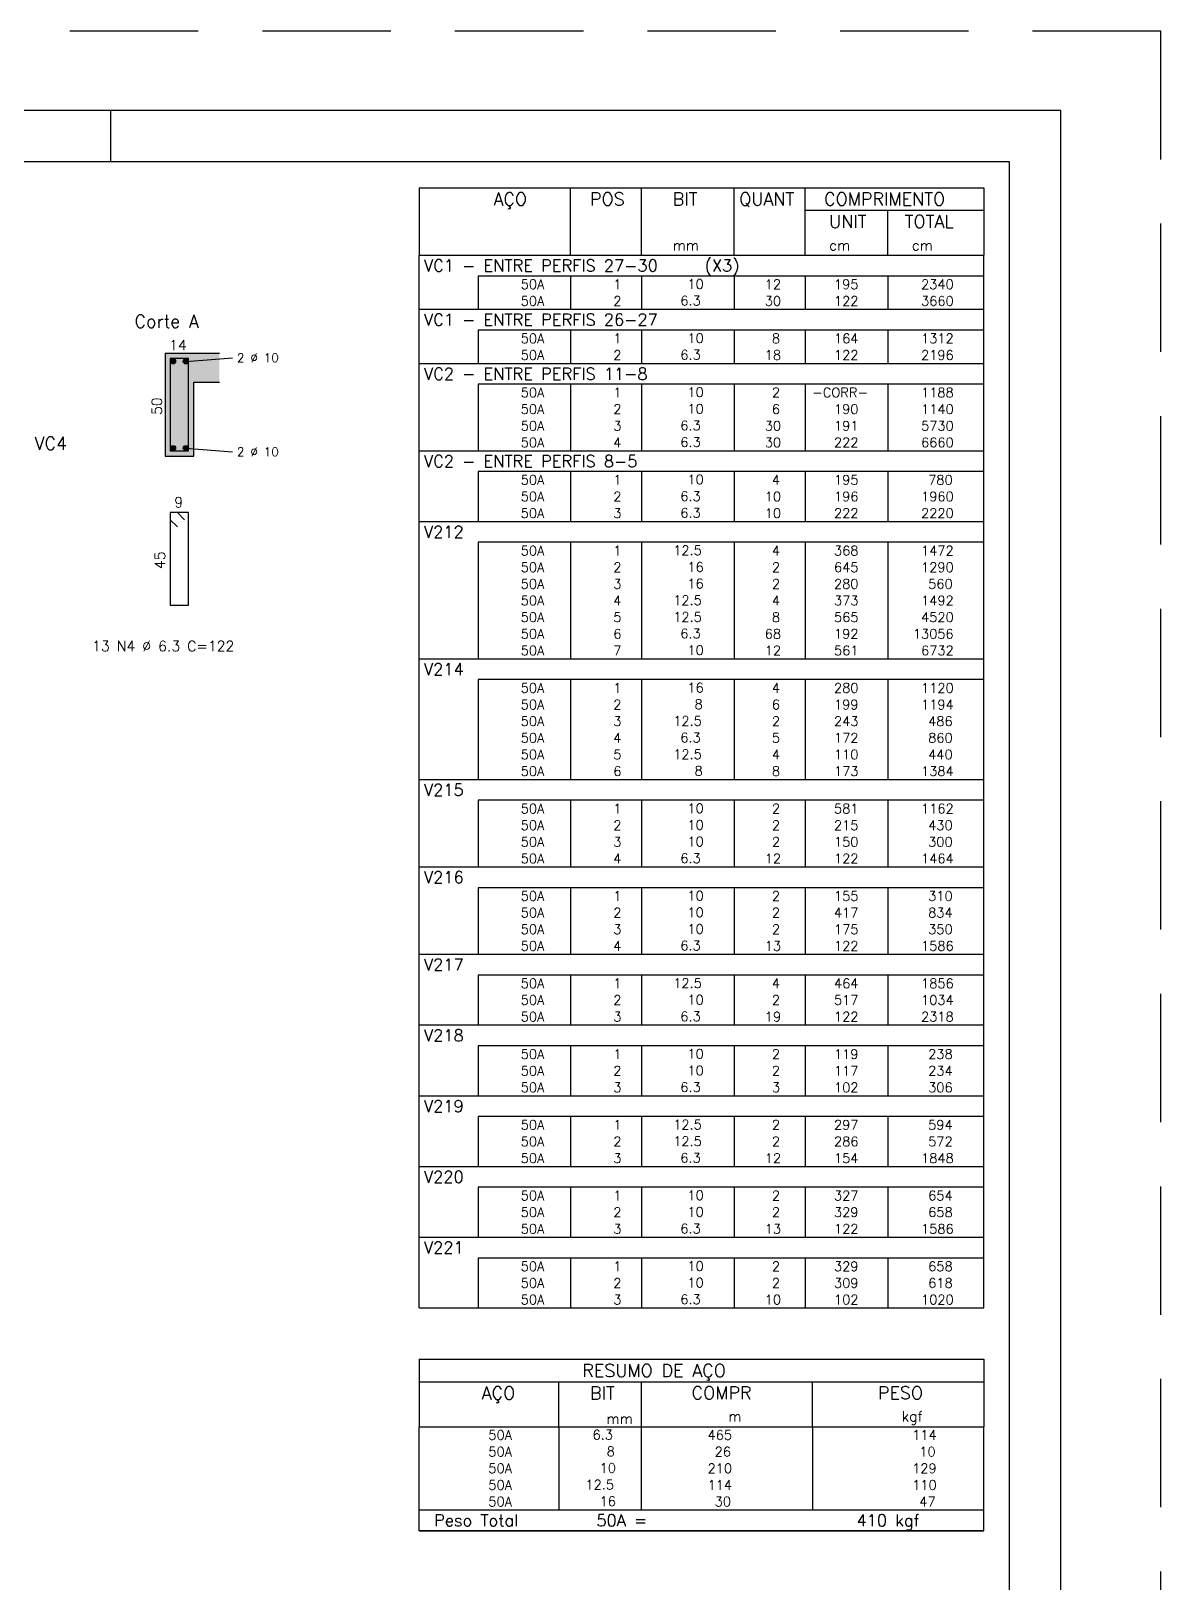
# Model space of a CAD drawing. Extents: x -1.9 to 86, y -1.2 to 61.3.
# Drawn here: x 64.04 to 86.05, y 31.08 to 61.31 of the extents above; entities that cross this region are included whole.
import ezdxf

# ---------------------------------------------------------------- set-up
doc = ezdxf.new("R2010")
doc.units = 0
doc.header["$MEASUREMENT"] = 0
doc.linetypes.add('HIDDEN', pattern=[0.375, 0.25, -0.125])
doc.layers.get('0').update_dxf_attribs({"linetype": 'CONTINUOUS'})
doc.layers.get('Defpoints').update_dxf_attribs({"linetype": 'CONTINUOUS'})
for name, color, linetype in [('ARQ_FOLHA', 7, 'CONTINUOUS'), ('PENA_01', 1, 'CONTINUOUS'), ('PENA_02', 2, 'CONTINUOUS'), ('PENA_03', 3, 'CONTINUOUS'), ('PENA_04', 4, 'CONTINUOUS'), ('PENA_05', 5, 'CONTINUOUS'), ('PENA_10', 253, 'CONTINUOUS')]:
    doc.layers.add(name, color=color, linetype=linetype)
doc.styles.get("Standard").update_dxf_attribs({"font": 'ROMANS.SHX'})

# ---------------------------------------------------------------- blocks, each defined once
blk = doc.blocks.new('FOLHA A1 - 841 X 594')
at = {"layer": 'ARQ_FOLHA', "color": 1}
blk.add_line((-185, 584), (-185, 594), dxfattribs=at)
for points in [[(-841, 0), (0, 0), (0, 594), (-841, 594)], [(-816, 10), (-10, 10), (-10, 584), (-816, 584)]]:
    blk.add_lwpolyline(points, close=True, dxfattribs=at)
at = {"layer": 'Defpoints', "color": 8, "linetype": 'HIDDEN', "ltscale": 100}
blk.add_lwpolyline([(-860.5, 609.5), (-860.5, -15.5), (19.5, -15.5), (19.5, 609.5)], close=True, dxfattribs=at)
blk = doc.blocks.new('*U23')
blk.add_blockref('FOLHA A1 - 841 X 594', (0, 0))

msp = doc.modelspace()

# ---------------------------------------------------------------- linework, layer by layer
at = {"layer": 'PENA_01', "linetype": 'Continuous'}
for p, q in [((67.058, 54.873), (67.968, 54.943)), ((67.058, 53.183), (67.968, 53.113))]:
    msp.add_line(p, q, dxfattribs=at)
at = {"layer": 'PENA_02', "linetype": 'Continuous'}
for p, q in [((71.6, 58.253), (71.6, 56.94)), ((71.6, 58.253), (82.6, 58.253)), ((74.55, 56.94), (74.55, 58.253)), ((75.93, 56.94), (75.93, 58.253)), ((77.74, 56.94), (77.74, 58.253)), ((79.12, 56.94), (79.12, 58.253)), ((82.6, 58.253), (82.6, 56.94)), ((79.12, 57.815), (82.6, 57.815)), ((80.73, 56.94), (80.73, 57.815)), ((71.6, 56.94), (82.6, 56.94)), ((71.6, 56.535), (71.6, 56.94)), ((71.6, 56.94), (82.6, 56.94)), ((82.6, 56.535), (82.6, 56.94)), ((71.6, 56.211), (71.6, 56.535)), ((82.6, 56.535), (72.75, 56.535)), ((72.75, 56.535), (72.75, 56.211)), ((74.55, 56.535), (74.55, 56.211)), ((75.93, 56.535), (75.93, 56.211)), ((77.74, 56.535), (77.74, 56.211)), ((79.12, 56.535), (79.12, 56.211)), ((80.73, 56.535), (80.73, 56.211)), ((82.6, 56.211), (82.6, 56.535)), ((71.6, 55.887), (71.6, 56.211)), ((72.75, 56.211), (72.75, 55.887)), ((74.55, 56.211), (74.55, 55.887)), ((75.93, 56.211), (75.93, 55.887)), ((77.74, 56.211), (77.74, 55.887)), ((79.12, 56.211), (79.12, 55.887)), ((80.73, 56.211), (80.73, 55.887)), ((82.6, 55.887), (82.6, 56.211)), ((71.6, 55.482), (71.6, 55.887)), ((71.6, 55.887), (82.6, 55.887)), ((82.6, 55.482), (82.6, 55.887)), ((71.6, 55.158), (71.6, 55.482)), ((82.6, 55.482), (72.75, 55.482)), ((72.75, 55.482), (72.75, 55.158)), ((74.55, 55.482), (74.55, 55.158)), ((75.93, 55.482), (75.93, 55.158)), ((77.74, 55.482), (77.74, 55.158)), ((79.12, 55.482), (79.12, 55.158)), ((80.73, 55.482), (80.73, 55.158)), ((82.6, 55.158), (82.6, 55.482)), ((71.6, 54.834), (71.6, 55.158)), ((72.75, 55.158), (72.75, 54.834)), ((74.55, 55.158), (74.55, 54.834)), ((75.93, 55.158), (75.93, 54.834)), ((77.74, 55.158), (77.74, 54.834)), ((79.12, 55.158), (79.12, 54.834)), ((80.73, 55.158), (80.73, 54.834)), ((82.6, 54.834), (82.6, 55.158)), ((71.6, 54.428), (71.6, 54.834)), ((71.6, 54.834), (82.6, 54.834)), ((82.6, 54.428), (82.6, 54.834)), ((71.6, 54.104), (71.6, 54.428)), ((82.6, 54.428), (72.75, 54.428)), ((72.75, 54.428), (72.75, 54.104)), ((74.55, 54.428), (74.55, 54.104)), ((75.93, 54.428), (75.93, 54.104)), ((77.74, 54.428), (77.74, 54.104)), ((79.12, 54.428), (79.12, 54.104)), ((80.73, 54.428), (80.73, 54.104)), ((82.6, 54.104), (82.6, 54.428)), ((71.6, 53.78), (71.6, 54.104)), ((72.75, 54.104), (72.75, 53.78)), ((74.55, 54.104), (74.55, 53.78)), ((75.93, 54.104), (75.93, 53.78)), ((77.74, 54.104), (77.74, 53.78)), ((79.12, 54.104), (79.12, 53.78)), ((80.73, 54.104), (80.73, 53.78)), ((82.6, 53.78), (82.6, 54.104)), ((71.6, 53.456), (71.6, 53.78)), ((72.75, 53.78), (72.75, 53.456)), ((74.55, 53.78), (74.55, 53.456)), ((75.93, 53.78), (75.93, 53.456)), ((77.74, 53.78), (77.74, 53.456)), ((79.12, 53.78), (79.12, 53.456)), ((80.73, 53.78), (80.73, 53.456)), ((82.6, 53.456), (82.6, 53.78)), ((71.6, 53.132), (71.6, 53.456)), ((72.75, 53.456), (72.75, 53.132)), ((74.55, 53.456), (74.55, 53.132)), ((75.93, 53.456), (75.93, 53.132)), ((77.74, 53.456), (77.74, 53.132)), ((79.12, 53.456), (79.12, 53.132)), ((80.73, 53.456), (80.73, 53.132)), ((82.6, 53.132), (82.6, 53.456)), ((71.6, 52.727), (71.6, 53.132)), ((71.6, 53.132), (82.6, 53.132)), ((82.6, 52.727), (82.6, 53.132)), ((71.6, 52.403), (71.6, 52.727)), ((82.6, 52.727), (72.75, 52.727)), ((72.75, 52.727), (72.75, 52.403)), ((74.55, 52.727), (74.55, 52.403)), ((75.93, 52.727), (75.93, 52.403)), ((77.74, 52.727), (77.74, 52.403)), ((79.12, 52.727), (79.12, 52.403)), ((80.73, 52.727), (80.73, 52.403)), ((82.6, 52.403), (82.6, 52.727)), ((71.6, 52.078), (71.6, 52.403)), ((72.75, 52.403), (72.75, 52.078)), ((74.55, 52.403), (74.55, 52.078)), ((75.93, 52.403), (75.93, 52.078)), ((77.74, 52.403), (77.74, 52.078)), ((79.12, 52.403), (79.12, 52.078)), ((80.73, 52.403), (80.73, 52.078)), ((82.6, 52.078), (82.6, 52.403)), ((71.6, 51.754), (71.6, 52.078)), ((72.75, 52.078), (72.75, 51.754)), ((74.55, 52.078), (74.55, 51.754)), ((75.93, 52.078), (75.93, 51.754)), ((77.74, 52.078), (77.74, 51.754)), ((79.12, 52.078), (79.12, 51.754)), ((80.73, 52.078), (80.73, 51.754)), ((82.6, 51.754), (82.6, 52.078)), ((71.6, 51.349), (71.6, 51.754)), ((71.6, 51.754), (82.6, 51.754)), ((82.6, 51.349), (82.6, 51.754)), ((71.6, 51.025), (71.6, 51.349)), ((82.6, 51.349), (72.75, 51.349)), ((72.75, 51.349), (72.75, 51.025)), ((74.55, 51.349), (74.55, 51.025)), ((75.93, 51.349), (75.93, 51.025)), ((77.74, 51.349), (77.74, 51.025)), ((79.12, 51.349), (79.12, 51.025)), ((80.73, 51.349), (80.73, 51.025)), ((82.6, 51.025), (82.6, 51.349)), ((71.6, 50.701), (71.6, 51.025)), ((72.75, 51.025), (72.75, 50.701)), ((74.55, 51.025), (74.55, 50.701)), ((75.93, 51.025), (75.93, 50.701)), ((77.74, 51.025), (77.74, 50.701)), ((79.12, 51.025), (79.12, 50.701)), ((80.73, 51.025), (80.73, 50.701)), ((82.6, 50.701), (82.6, 51.025)), ((71.6, 50.377), (71.6, 50.701)), ((72.75, 50.701), (72.75, 50.377)), ((74.55, 50.701), (74.55, 50.377)), ((75.93, 50.701), (75.93, 50.377)), ((77.74, 50.701), (77.74, 50.377)), ((79.12, 50.701), (79.12, 50.377)), ((80.73, 50.701), (80.73, 50.377)), ((82.6, 50.377), (82.6, 50.701)), ((71.6, 50.053), (71.6, 50.377)), ((72.75, 50.377), (72.75, 50.053)), ((74.55, 50.377), (74.55, 50.053)), ((75.93, 50.377), (75.93, 50.053)), ((77.74, 50.377), (77.74, 50.053)), ((79.12, 50.377), (79.12, 50.053)), ((80.73, 50.377), (80.73, 50.053)), ((82.6, 50.053), (82.6, 50.377)), ((71.6, 49.728), (71.6, 50.053)), ((72.75, 50.053), (72.75, 49.728)), ((74.55, 50.053), (74.55, 49.728)), ((75.93, 50.053), (75.93, 49.728)), ((77.74, 50.053), (77.74, 49.728)), ((79.12, 50.053), (79.12, 49.728)), ((80.73, 50.053), (80.73, 49.728)), ((82.6, 49.728), (82.6, 50.053)), ((71.6, 49.404), (71.6, 49.728)), ((72.75, 49.728), (72.75, 49.404)), ((74.55, 49.728), (74.55, 49.404)), ((75.93, 49.728), (75.93, 49.404)), ((77.74, 49.728), (77.74, 49.404)), ((79.12, 49.728), (79.12, 49.404)), ((80.73, 49.728), (80.73, 49.404)), ((82.6, 49.404), (82.6, 49.728)), ((71.6, 49.08), (71.6, 49.404)), ((72.75, 49.404), (72.75, 49.08)), ((74.55, 49.404), (74.55, 49.08)), ((75.93, 49.404), (75.93, 49.08)), ((77.74, 49.404), (77.74, 49.08)), ((79.12, 49.404), (79.12, 49.08)), ((80.73, 49.404), (80.73, 49.08)), ((82.6, 49.08), (82.6, 49.404)), ((71.6, 48.675), (71.6, 49.08)), ((71.6, 49.08), (82.6, 49.08)), ((82.6, 48.675), (82.6, 49.08)), ((71.6, 48.351), (71.6, 48.675)), ((82.6, 48.675), (72.75, 48.675)), ((72.75, 48.675), (72.75, 48.351)), ((74.55, 48.675), (74.55, 48.351)), ((75.93, 48.675), (75.93, 48.351)), ((77.74, 48.675), (77.74, 48.351)), ((79.12, 48.675), (79.12, 48.351)), ((80.73, 48.675), (80.73, 48.351)), ((82.6, 48.351), (82.6, 48.675)), ((71.6, 48.027), (71.6, 48.351)), ((72.75, 48.351), (72.75, 48.027)), ((74.55, 48.351), (74.55, 48.027)), ((75.93, 48.351), (75.93, 48.027)), ((77.74, 48.351), (77.74, 48.027)), ((79.12, 48.351), (79.12, 48.027)), ((80.73, 48.351), (80.73, 48.027)), ((82.6, 48.027), (82.6, 48.351)), ((71.6, 47.703), (71.6, 48.027)), ((72.75, 48.027), (72.75, 47.703)), ((74.55, 48.027), (74.55, 47.703)), ((75.93, 48.027), (75.93, 47.703)), ((77.74, 48.027), (77.74, 47.703)), ((79.12, 48.027), (79.12, 47.703)), ((80.73, 48.027), (80.73, 47.703)), ((82.6, 47.703), (82.6, 48.027)), ((71.6, 47.378), (71.6, 47.703)), ((72.75, 47.703), (72.75, 47.378)), ((74.55, 47.703), (74.55, 47.378)), ((75.93, 47.703), (75.93, 47.378)), ((77.74, 47.703), (77.74, 47.378)), ((79.12, 47.703), (79.12, 47.378)), ((80.73, 47.703), (80.73, 47.378)), ((82.6, 47.378), (82.6, 47.703)), ((71.6, 47.054), (71.6, 47.378)), ((72.75, 47.378), (72.75, 47.054)), ((74.55, 47.378), (74.55, 47.054)), ((75.93, 47.378), (75.93, 47.054)), ((77.74, 47.378), (77.74, 47.054)), ((79.12, 47.378), (79.12, 47.054)), ((80.73, 47.378), (80.73, 47.054)), ((82.6, 47.054), (82.6, 47.378)), ((71.6, 46.73), (71.6, 47.054)), ((72.75, 47.054), (72.75, 46.73)), ((74.55, 47.054), (74.55, 46.73)), ((75.93, 47.054), (75.93, 46.73)), ((77.74, 47.054), (77.74, 46.73)), ((79.12, 47.054), (79.12, 46.73)), ((80.73, 47.054), (80.73, 46.73)), ((82.6, 46.73), (82.6, 47.054)), ((71.6, 46.325), (71.6, 46.73)), ((71.6, 46.73), (82.6, 46.73)), ((82.6, 46.325), (82.6, 46.73)), ((71.6, 46.001), (71.6, 46.325)), ((82.6, 46.325), (72.75, 46.325)), ((72.75, 46.325), (72.75, 46.001)), ((74.55, 46.325), (74.55, 46.001)), ((75.93, 46.325), (75.93, 46.001)), ((77.74, 46.325), (77.74, 46.001)), ((79.12, 46.325), (79.12, 46.001)), ((80.73, 46.325), (80.73, 46.001)), ((82.6, 46.001), (82.6, 46.325)), ((71.6, 45.677), (71.6, 46.001)), ((72.75, 46.001), (72.75, 45.677)), ((74.55, 46.001), (74.55, 45.677)), ((75.93, 46.001), (75.93, 45.677)), ((77.74, 46.001), (77.74, 45.677)), ((79.12, 46.001), (79.12, 45.677)), ((80.73, 46.001), (80.73, 45.677)), ((82.6, 45.677), (82.6, 46.001)), ((71.6, 45.353), (71.6, 45.677)), ((72.75, 45.677), (72.75, 45.353)), ((74.55, 45.677), (74.55, 45.353)), ((75.93, 45.677), (75.93, 45.353)), ((77.74, 45.677), (77.74, 45.353)), ((79.12, 45.677), (79.12, 45.353)), ((80.73, 45.677), (80.73, 45.353)), ((82.6, 45.353), (82.6, 45.677)), ((71.6, 45.028), (71.6, 45.353)), ((72.75, 45.353), (72.75, 45.028)), ((74.55, 45.353), (74.55, 45.028)), ((75.93, 45.353), (75.93, 45.028)), ((77.74, 45.353), (77.74, 45.028)), ((79.12, 45.353), (79.12, 45.028)), ((80.73, 45.353), (80.73, 45.028)), ((82.6, 45.028), (82.6, 45.353)), ((71.6, 44.623), (71.6, 45.028)), ((71.6, 45.028), (82.6, 45.028)), ((82.6, 44.623), (82.6, 45.028)), ((71.6, 44.299), (71.6, 44.623)), ((82.6, 44.623), (72.75, 44.623)), ((72.75, 44.623), (72.75, 44.299)), ((74.55, 44.623), (74.55, 44.299)), ((75.93, 44.623), (75.93, 44.299)), ((77.74, 44.623), (77.74, 44.299)), ((79.12, 44.623), (79.12, 44.299)), ((80.73, 44.623), (80.73, 44.299)), ((82.6, 44.299), (82.6, 44.623)), ((71.6, 43.975), (71.6, 44.299)), ((72.75, 44.299), (72.75, 43.975)), ((74.55, 44.299), (74.55, 43.975)), ((75.93, 44.299), (75.93, 43.975)), ((77.74, 44.299), (77.74, 43.975)), ((79.12, 44.299), (79.12, 43.975)), ((80.73, 44.299), (80.73, 43.975)), ((82.6, 43.975), (82.6, 44.299)), ((71.6, 43.651), (71.6, 43.975)), ((72.75, 43.975), (72.75, 43.651)), ((74.55, 43.975), (74.55, 43.651)), ((75.93, 43.975), (75.93, 43.651)), ((77.74, 43.975), (77.74, 43.651)), ((79.12, 43.975), (79.12, 43.651)), ((80.73, 43.975), (80.73, 43.651)), ((82.6, 43.651), (82.6, 43.975)), ((71.6, 43.327), (71.6, 43.651)), ((72.75, 43.651), (72.75, 43.327)), ((74.55, 43.651), (74.55, 43.327)), ((75.93, 43.651), (75.93, 43.327)), ((77.74, 43.651), (77.74, 43.327)), ((79.12, 43.651), (79.12, 43.327)), ((80.73, 43.651), (80.73, 43.327)), ((82.6, 43.327), (82.6, 43.651)), ((71.6, 42.921), (71.6, 43.327)), ((71.6, 43.327), (82.6, 43.327)), ((82.6, 42.921), (82.6, 43.327)), ((71.6, 42.597), (71.6, 42.921)), ((82.6, 42.921), (72.75, 42.921)), ((72.75, 42.921), (72.75, 42.597)), ((74.55, 42.921), (74.55, 42.597)), ((75.93, 42.921), (75.93, 42.597)), ((77.74, 42.921), (77.74, 42.597)), ((79.12, 42.921), (79.12, 42.597)), ((80.73, 42.921), (80.73, 42.597)), ((82.6, 42.597), (82.6, 42.921)), ((71.6, 42.273), (71.6, 42.597)), ((72.75, 42.597), (72.75, 42.273)), ((74.55, 42.597), (74.55, 42.273)), ((75.93, 42.597), (75.93, 42.273)), ((77.74, 42.597), (77.74, 42.273)), ((79.12, 42.597), (79.12, 42.273)), ((80.73, 42.597), (80.73, 42.273)), ((82.6, 42.273), (82.6, 42.597)), ((71.6, 41.949), (71.6, 42.273)), ((72.75, 42.273), (72.75, 41.949)), ((74.55, 42.273), (74.55, 41.949)), ((75.93, 42.273), (75.93, 41.949)), ((77.74, 42.273), (77.74, 41.949)), ((79.12, 42.273), (79.12, 41.949)), ((80.73, 42.273), (80.73, 41.949)), ((82.6, 41.949), (82.6, 42.273)), ((71.6, 41.544), (71.6, 41.949)), ((71.6, 41.949), (82.6, 41.949)), ((82.6, 41.544), (82.6, 41.949)), ((71.6, 41.22), (71.6, 41.544)), ((82.6, 41.544), (72.75, 41.544)), ((72.75, 41.544), (72.75, 41.22)), ((74.55, 41.544), (74.55, 41.22)), ((75.93, 41.544), (75.93, 41.22)), ((77.74, 41.544), (77.74, 41.22)), ((79.12, 41.544), (79.12, 41.22)), ((80.73, 41.544), (80.73, 41.22)), ((82.6, 41.22), (82.6, 41.544)), ((71.6, 40.896), (71.6, 41.22)), ((72.75, 41.22), (72.75, 40.896)), ((74.55, 41.22), (74.55, 40.896)), ((75.93, 41.22), (75.93, 40.896)), ((77.74, 41.22), (77.74, 40.896)), ((79.12, 41.22), (79.12, 40.896)), ((80.73, 41.22), (80.73, 40.896)), ((82.6, 40.896), (82.6, 41.22)), ((71.6, 40.571), (71.6, 40.896)), ((72.75, 40.896), (72.75, 40.571)), ((74.55, 40.896), (74.55, 40.571)), ((75.93, 40.896), (75.93, 40.571)), ((77.74, 40.896), (77.74, 40.571)), ((79.12, 40.896), (79.12, 40.571)), ((80.73, 40.896), (80.73, 40.571)), ((82.6, 40.571), (82.6, 40.896)), ((71.6, 40.166), (71.6, 40.571)), ((71.6, 40.571), (82.6, 40.571)), ((82.6, 40.166), (82.6, 40.571)), ((71.6, 39.842), (71.6, 40.166)), ((82.6, 40.166), (72.75, 40.166)), ((72.75, 40.166), (72.75, 39.842)), ((74.55, 40.166), (74.55, 39.842)), ((75.93, 40.166), (75.93, 39.842)), ((77.74, 40.166), (77.74, 39.842)), ((79.12, 40.166), (79.12, 39.842)), ((80.73, 40.166), (80.73, 39.842)), ((82.6, 39.842), (82.6, 40.166)), ((71.6, 39.518), (71.6, 39.842)), ((72.75, 39.842), (72.75, 39.518)), ((74.55, 39.842), (74.55, 39.518)), ((75.93, 39.842), (75.93, 39.518)), ((77.74, 39.842), (77.74, 39.518)), ((79.12, 39.842), (79.12, 39.518)), ((80.73, 39.842), (80.73, 39.518)), ((82.6, 39.518), (82.6, 39.842)), ((71.6, 39.194), (71.6, 39.518)), ((72.75, 39.518), (72.75, 39.194)), ((74.55, 39.518), (74.55, 39.194)), ((75.93, 39.518), (75.93, 39.194)), ((77.74, 39.518), (77.74, 39.194)), ((79.12, 39.518), (79.12, 39.194)), ((80.73, 39.518), (80.73, 39.194)), ((82.6, 39.194), (82.6, 39.518)), ((71.6, 38.789), (71.6, 39.194)), ((71.6, 39.194), (82.6, 39.194)), ((82.6, 38.789), (82.6, 39.194)), ((71.6, 38.465), (71.6, 38.789)), ((82.6, 38.789), (72.75, 38.789)), ((72.75, 38.789), (72.75, 38.465)), ((74.55, 38.789), (74.55, 38.465)), ((75.93, 38.789), (75.93, 38.465)), ((77.74, 38.789), (77.74, 38.465)), ((79.12, 38.789), (79.12, 38.465)), ((80.73, 38.789), (80.73, 38.465)), ((82.6, 38.465), (82.6, 38.789)), ((71.6, 38.14), (71.6, 38.465)), ((72.75, 38.465), (72.75, 38.14)), ((74.55, 38.465), (74.55, 38.14)), ((75.93, 38.465), (75.93, 38.14)), ((77.74, 38.465), (77.74, 38.14)), ((79.12, 38.465), (79.12, 38.14)), ((80.73, 38.465), (80.73, 38.14)), ((82.6, 38.14), (82.6, 38.465)), ((71.6, 37.816), (71.6, 38.14)), ((72.75, 38.14), (72.75, 37.816)), ((74.55, 38.14), (74.55, 37.816)), ((75.93, 38.14), (75.93, 37.816)), ((77.74, 38.14), (77.74, 37.816)), ((79.12, 38.14), (79.12, 37.816)), ((80.73, 38.14), (80.73, 37.816)), ((82.6, 37.816), (82.6, 38.14)), ((71.6, 37.411), (71.6, 37.816)), ((71.6, 37.816), (82.6, 37.816)), ((82.6, 37.411), (82.6, 37.816)), ((71.6, 37.087), (71.6, 37.411)), ((82.6, 37.411), (72.75, 37.411)), ((72.75, 37.411), (72.75, 37.087)), ((74.55, 37.411), (74.55, 37.087)), ((75.93, 37.411), (75.93, 37.087)), ((77.74, 37.411), (77.74, 37.087)), ((79.12, 37.411), (79.12, 37.087)), ((80.73, 37.411), (80.73, 37.087)), ((82.6, 37.087), (82.6, 37.411)), ((71.6, 36.763), (71.6, 37.087)), ((72.75, 37.087), (72.75, 36.763)), ((74.55, 37.087), (74.55, 36.763)), ((75.93, 37.087), (75.93, 36.763)), ((77.74, 37.087), (77.74, 36.763)), ((79.12, 37.087), (79.12, 36.763)), ((80.73, 37.087), (80.73, 36.763)), ((82.6, 36.763), (82.6, 37.087)), ((71.6, 36.439), (71.6, 36.763)), ((72.75, 36.763), (72.75, 36.439)), ((74.55, 36.763), (74.55, 36.439)), ((75.93, 36.763), (75.93, 36.439)), ((77.74, 36.763), (77.74, 36.439)), ((79.12, 36.763), (79.12, 36.439)), ((80.73, 36.763), (80.73, 36.439)), ((82.6, 36.439), (82.6, 36.763)), ((71.6, 36.439), (82.6, 36.439)), ((71.6, 35.439), (71.6, 34.126)), ((71.6, 35.439), (82.6, 35.439)), ((82.6, 35.439), (82.6, 34.126)), ((71.6, 35.001), (82.6, 35.001)), ((74.32, 34.126), (74.32, 35.001)), ((75.93, 34.126), (75.93, 35.001)), ((79.265, 34.126), (79.265, 35.001)), ((71.6, 34.126), (82.6, 34.126)), ((71.6, 33.802), (71.6, 34.126)), ((74.32, 34.126), (74.32, 33.802)), ((75.93, 33.802), (75.93, 34.126)), ((79.265, 34.126), (79.265, 33.802)), ((82.6, 33.802), (82.6, 34.126)), ((71.6, 33.478), (71.6, 33.802)), ((74.32, 33.802), (74.32, 33.478)), ((75.93, 33.478), (75.93, 33.802)), ((79.265, 33.802), (79.265, 33.478)), ((82.6, 33.478), (82.6, 33.802)), ((71.6, 33.154), (71.6, 33.478)), ((74.32, 33.478), (74.32, 33.154)), ((75.93, 33.154), (75.93, 33.478)), ((79.265, 33.478), (79.265, 33.154)), ((82.6, 33.154), (82.6, 33.478)), ((71.6, 32.83), (71.6, 33.154)), ((74.32, 33.154), (74.32, 32.83)), ((75.93, 32.83), (75.93, 33.154)), ((79.265, 33.154), (79.265, 32.83)), ((82.6, 32.83), (82.6, 33.154)), ((71.6, 32.506), (71.6, 32.83)), ((74.32, 32.83), (74.32, 32.506)), ((75.93, 32.506), (75.93, 32.83)), ((79.265, 32.83), (79.265, 32.506)), ((82.6, 32.506), (82.6, 32.83)), ((71.6, 32.506), (82.6, 32.506)), ((71.6, 32.1), (71.6, 32.506)), ((71.6, 32.506), (82.6, 32.506)), ((82.6, 32.1), (82.6, 32.506)), ((82.6, 32.1), (71.6, 32.1)), ((71.6, 32.1), (82.6, 32.1))]:
    msp.add_line(p, q, dxfattribs=at)
at = {"layer": 'PENA_03', "linetype": 'Continuous'}
for p, q in [((67.213, 55.028), (66.653, 55.028)), ((66.653, 55.028), (66.653, 53.028)), ((67.713, 55.028), (67.213, 55.028)), ((67.213, 55.028), (67.213, 55.028)), ((67.213, 53.028), (67.213, 54.468)), ((67.213, 54.468), (67.713, 54.468)), ((66.653, 53.028), (67.213, 53.028))]:
    msp.add_line(p, q, dxfattribs=at)
for centre in [(66.808, 54.873), (67.058, 54.873), (66.808, 53.183), (67.058, 53.183)]:
    msp.add_circle(centre, 0.05, dxfattribs=at)
for points in [[(66.858, 54.873), (66.783, 54.916), (66.761, 54.89)], [(66.858, 54.873), (66.761, 54.89), (66.761, 54.856)], [(66.858, 54.873), (66.761, 54.856), (66.783, 54.83)], [(66.858, 54.873), (66.816, 54.922), (66.783, 54.916)], [(66.858, 54.873), (66.783, 54.83), (66.816, 54.824)], [(66.858, 54.873), (66.846, 54.905), (66.816, 54.922)], [(66.858, 54.873), (66.816, 54.824), (66.846, 54.841)], [(66.858, 54.873), (66.846, 54.841), (66.858, 54.873)], [(67.108, 54.873), (67.033, 54.916), (67.011, 54.89)], [(67.108, 54.873), (67.011, 54.89), (67.011, 54.856)], [(67.108, 54.873), (67.011, 54.856), (67.033, 54.83)], [(67.108, 54.873), (67.066, 54.922), (67.033, 54.916)], [(67.108, 54.873), (67.033, 54.83), (67.066, 54.824)], [(67.108, 54.873), (67.096, 54.905), (67.066, 54.922)], [(67.108, 54.873), (67.066, 54.824), (67.096, 54.841)], [(67.108, 54.873), (67.096, 54.841), (67.108, 54.873)], [(66.858, 53.183), (66.783, 53.226), (66.761, 53.2)], [(66.858, 53.183), (66.761, 53.2), (66.761, 53.166)], [(66.858, 53.183), (66.816, 53.232), (66.783, 53.226)], [(66.858, 53.183), (66.846, 53.215), (66.816, 53.232)], [(67.108, 53.183), (67.033, 53.226), (67.011, 53.2)], [(67.108, 53.183), (67.011, 53.2), (67.011, 53.166)], [(67.108, 53.183), (67.066, 53.232), (67.033, 53.226)], [(67.108, 53.183), (67.096, 53.215), (67.066, 53.232)], [(66.858, 53.183), (66.761, 53.166), (66.783, 53.14)], [(66.858, 53.183), (66.783, 53.14), (66.816, 53.134)], [(66.858, 53.183), (66.816, 53.134), (66.846, 53.151)], [(66.858, 53.183), (66.846, 53.151), (66.858, 53.183)], [(67.108, 53.183), (67.011, 53.166), (67.033, 53.14)], [(67.108, 53.183), (67.033, 53.14), (67.066, 53.134)], [(67.108, 53.183), (67.066, 53.134), (67.096, 53.151)], [(67.108, 53.183), (67.096, 53.151), (67.108, 53.183)]]:
    msp.add_solid(points, dxfattribs=at)
at = {"layer": 'PENA_04', "linetype": 'Continuous'}
msp.add_lwpolyline([(66.753, 54.928), (66.753, 53.128), (67.113, 53.128), (67.113, 54.928), (66.753, 54.928)], dxfattribs=at)
at = {"layer": 'PENA_05', "linetype": 'Continuous'}
for p, q in [((66.893, 51.928), (66.753, 51.928)), ((66.753, 51.928), (66.753, 50.128)), ((67.113, 51.928), (66.753, 51.928)), ((66.753, 51.928), (66.753, 51.788)), ((66.753, 51.788), (66.893, 51.648)), ((67.033, 51.788), (66.893, 51.928)), ((67.113, 50.128), (67.113, 51.928)), ((66.753, 50.128), (67.113, 50.128))]:
    msp.add_line(p, q, dxfattribs=at)
at = {"layer": 'PENA_10', "linetype": 'Continuous'}
for points in [[(67.213, 55.028), (66.653, 55.028), (67.213, 53.028)], [(67.213, 53.028), (66.653, 55.028), (66.653, 53.028)], [(67.213, 55.028), (67.213, 53.028), (67.213, 54.468)], [(67.213, 55.028), (67.213, 54.468), (67.713, 54.468)], [(67.213, 55.028), (67.713, 54.468), (67.713, 55.028)]]:
    msp.add_solid(points, dxfattribs=at)

# ---------------------------------------------------------------- block references
at = {"xscale": 0.09999999999999938, "yscale": 0.09999999999999938, "zscale": 0.09999999999999938}
msp.add_blockref('*U23', (84.1, 0.356), dxfattribs=at)

# ---------------------------------------------------------------- texts
at = {"layer": 'PENA_02', "linetype": 'Continuous'}
for s, height, p in [('AÇO', 0.25, (73.05, 57.909)), ('POS', 0.25, (74.93, 57.909)), ('BIT', 0.25, (76.54, 57.909)), ('QUANT', 0.25, (77.836, 57.909)), ('COMPRIMENTO', 0.25, (79.489, 57.909)), ('UNIT', 0.25, (79.587, 57.472)), ('TOTAL', 0.25, (81.059, 57.472)), ('mm', 0.2, (76.54, 57.034)), ('cm', 0.2, (79.587, 57.034)), ('cm', 0.2, (81.197, 57.034)), ('VC1 - ENTRE PERFIS 27-30   (X3)', 0.23153, (71.696, 56.622)), ('     50A', 0.1852, (72.89, 56.281)), ('  1', 0.1852, (75.13, 56.281)), ('     10', 0.1852, (76.137, 56.286)), ('   12', 0.1852, (77.92, 56.281)), ('    195', 0.1852, (79.13, 56.281)), ('   2340', 0.1852, (80.964, 56.281)), ('     50A', 0.1852, (72.89, 55.956)), ('  2', 0.1852, (75.13, 55.956)), ('    6.3', 0.1852, (76.137, 55.962)), ('   30', 0.1852, (77.92, 55.956)), ('    122', 0.1852, (79.13, 55.956)), ('   3660', 0.1852, (80.964, 55.956)), ('VC1 - ENTRE PERFIS 26-27', 0.23153, (71.696, 55.569)), ('     50A', 0.1852, (72.89, 55.227)), ('  1', 0.1852, (75.13, 55.227)), ('     10', 0.1852, (76.137, 55.233)), ('    8', 0.1852, (77.92, 55.227)), ('    164', 0.1852, (79.13, 55.227)), ('   1312', 0.1852, (80.964, 55.227)), ('     50A', 0.1852, (72.89, 54.903)), ('  2', 0.1852, (75.13, 54.903)), ('    6.3', 0.1852, (76.137, 54.909)), ('   18', 0.1852, (77.92, 54.903)), ('    122', 0.1852, (79.13, 54.903)), ('   2196', 0.1852, (80.964, 54.903)), ('VC2 - ENTRE PERFIS 11-8', 0.23153, (71.696, 54.515)), ('     50A', 0.1852, (72.89, 54.174)), ('  1', 0.1852, (75.13, 54.174)), ('     10', 0.1852, (76.137, 54.179)), ('    2', 0.1852, (77.92, 54.174)), (' -CORR-', 0.1852, (79.13, 54.174)), ('   1188', 0.1852, (80.964, 54.174)), ('     50A', 0.1852, (72.89, 53.85)), ('  2', 0.1852, (75.13, 53.85)), ('     10', 0.1852, (76.137, 53.855)), ('    6', 0.1852, (77.92, 53.85)), ('    190', 0.1852, (79.13, 53.85)), ('   1140', 0.1852, (80.964, 53.85)), ('     50A', 0.1852, (72.89, 53.525)), ('  3', 0.1852, (75.13, 53.525)), ('    6.3', 0.1852, (76.137, 53.531)), ('   30', 0.1852, (77.92, 53.525)), ('    191', 0.1852, (79.13, 53.525)), ('   5730', 0.1852, (80.964, 53.525)), ('VC4', 0.25, (64.113, 53.153)), ('     50A', 0.1852, (72.89, 53.201)), ('  4', 0.1852, (75.13, 53.201)), ('    6.3', 0.1852, (76.137, 53.207)), ('   30', 0.1852, (77.92, 53.201)), ('    222', 0.1852, (79.13, 53.201)), ('   6660', 0.1852, (80.964, 53.201)), ('VC2 - ENTRE PERFIS 8-5', 0.23153, (71.696, 52.813)), ('     50A', 0.1852, (72.89, 52.472)), ('  1', 0.1852, (75.13, 52.472)), ('     10', 0.1852, (76.137, 52.478)), ('    4', 0.1852, (77.92, 52.472)), ('    195', 0.1852, (79.13, 52.472)), ('    780', 0.1852, (80.964, 52.472)), ('     50A', 0.1852, (72.89, 52.148)), ('  2', 0.1852, (75.13, 52.148)), ('    6.3', 0.1852, (76.137, 52.153)), ('   10', 0.1852, (77.92, 52.148)), ('    196', 0.1852, (79.13, 52.148)), ('   1960', 0.1852, (80.964, 52.148)), ('     50A', 0.1852, (72.89, 51.824)), ('  3', 0.1852, (75.13, 51.824)), ('    6.3', 0.1852, (76.137, 51.829)), ('   10', 0.1852, (77.92, 51.824)), ('    222', 0.1852, (79.13, 51.824)), ('   2220', 0.1852, (80.964, 51.824)), ('V212', 0.2315, (71.696, 51.436)), ('     50A', 0.1852, (72.89, 51.094)), ('  1', 0.1852, (75.13, 51.094)), ('   12.5', 0.1852, (76.137, 51.1)), ('    4', 0.1852, (77.92, 51.094)), ('    368', 0.1852, (79.13, 51.094)), ('   1472', 0.1852, (80.964, 51.094)), ('     50A', 0.1852, (72.89, 50.77)), ('  2', 0.1852, (75.13, 50.77)), ('     16', 0.1852, (76.137, 50.776)), ('    2', 0.1852, (77.92, 50.77)), ('    645', 0.1852, (79.13, 50.77)), ('   1290', 0.1852, (80.964, 50.77)), ('     50A', 0.1852, (72.89, 50.446)), ('  3', 0.1852, (75.13, 50.446)), ('     16', 0.1852, (76.137, 50.452)), ('    2', 0.1852, (77.92, 50.446)), ('    280', 0.1852, (79.13, 50.446)), ('    560', 0.1852, (80.964, 50.446)), ('     50A', 0.1852, (72.89, 50.122)), ('  4', 0.1852, (75.13, 50.122)), ('   12.5', 0.1852, (76.137, 50.128)), ('    4', 0.1852, (77.92, 50.122)), ('    373', 0.1852, (79.13, 50.122)), ('   1492', 0.1852, (80.964, 50.122)), ('     50A', 0.1852, (72.89, 49.798)), ('  5', 0.1852, (75.13, 49.798)), ('   12.5', 0.1852, (76.137, 49.803)), ('    8', 0.1852, (77.92, 49.798)), ('    565', 0.1852, (79.13, 49.798)), ('   4520', 0.1852, (80.964, 49.798)), ('     50A', 0.1852, (72.89, 49.474)), ('  6', 0.1852, (75.13, 49.474)), ('    6.3', 0.1852, (76.137, 49.479)), ('   68', 0.1852, (77.92, 49.474)), ('    192', 0.1852, (79.13, 49.474)), ('  13056', 0.1852, (80.964, 49.474)), ('     50A', 0.1852, (72.89, 49.15)), ('  7', 0.1852, (75.13, 49.15)), ('     10', 0.1852, (76.137, 49.155)), ('   12', 0.1852, (77.92, 49.15)), ('    561', 0.1852, (79.13, 49.15)), ('   6732', 0.1852, (80.964, 49.15)), ('V214', 0.2315, (71.696, 48.762)), ('     50A', 0.1852, (72.89, 48.42)), ('  1', 0.1852, (75.13, 48.42)), ('     16', 0.1852, (76.137, 48.426)), ('    4', 0.1852, (77.92, 48.42)), ('    280', 0.1852, (79.13, 48.42)), ('   1120', 0.1852, (80.964, 48.42)), ('     50A', 0.1852, (72.89, 48.096)), ('  2', 0.1852, (75.13, 48.096)), ('      8', 0.1852, (76.137, 48.102)), ('    6', 0.1852, (77.92, 48.096)), ('    199', 0.1852, (79.13, 48.096)), ('   1194', 0.1852, (80.964, 48.096)), ('     50A', 0.1852, (72.89, 47.772)), ('  3', 0.1852, (75.13, 47.772)), ('   12.5', 0.1852, (76.137, 47.778)), ('    2', 0.1852, (77.92, 47.772)), ('    243', 0.1852, (79.13, 47.772)), ('    486', 0.1852, (80.964, 47.772)), ('     50A', 0.1852, (72.89, 47.448)), ('  4', 0.1852, (75.13, 47.448)), ('    6.3', 0.1852, (76.137, 47.453)), ('    5', 0.1852, (77.92, 47.448)), ('    172', 0.1852, (79.13, 47.448)), ('    860', 0.1852, (80.964, 47.448)), ('     50A', 0.1852, (72.89, 47.124)), ('  5', 0.1852, (75.13, 47.124)), ('   12.5', 0.1852, (76.137, 47.129)), ('    4', 0.1852, (77.92, 47.124)), ('    110', 0.1852, (79.13, 47.124)), ('    440', 0.1852, (80.964, 47.124)), ('     50A', 0.1852, (72.89, 46.8)), ('  6', 0.1852, (75.13, 46.8)), ('      8', 0.1852, (76.137, 46.805)), ('    8', 0.1852, (77.92, 46.8)), ('    173', 0.1852, (79.13, 46.8)), ('   1384', 0.1852, (80.964, 46.8)), ('V215', 0.2315, (71.696, 46.412)), ('     50A', 0.1852, (72.89, 46.07)), ('  1', 0.1852, (75.13, 46.07)), ('     10', 0.1852, (76.137, 46.076)), ('    2', 0.1852, (77.92, 46.07)), ('    581', 0.1852, (79.13, 46.07)), ('   1162', 0.1852, (80.964, 46.07)), ('     50A', 0.1852, (72.89, 45.746)), ('  2', 0.1852, (75.13, 45.746)), ('     10', 0.1852, (76.137, 45.752)), ('    2', 0.1852, (77.92, 45.746)), ('    215', 0.1852, (79.13, 45.746)), ('    430', 0.1852, (80.964, 45.746)), ('     50A', 0.1852, (72.89, 45.422)), ('  3', 0.1852, (75.13, 45.422)), ('     10', 0.1852, (76.137, 45.428)), ('    2', 0.1852, (77.92, 45.422)), ('    150', 0.1852, (79.13, 45.422)), ('    300', 0.1852, (80.964, 45.422)), ('     50A', 0.1852, (72.89, 45.098)), ('  4', 0.1852, (75.13, 45.098)), ('    6.3', 0.1852, (76.137, 45.103)), ('   12', 0.1852, (77.92, 45.098)), ('    122', 0.1852, (79.13, 45.098)), ('   1464', 0.1852, (80.964, 45.098)), ('V216', 0.2315, (71.696, 44.71)), ('     50A', 0.1852, (72.89, 44.369)), ('  1', 0.1852, (75.13, 44.369)), ('     10', 0.1852, (76.137, 44.374)), ('    2', 0.1852, (77.92, 44.369)), ('    155', 0.1852, (79.13, 44.369)), ('    310', 0.1852, (80.964, 44.369)), ('     50A', 0.1852, (72.89, 44.044)), ('  2', 0.1852, (75.13, 44.044)), ('     10', 0.1852, (76.137, 44.05)), ('    2', 0.1852, (77.92, 44.044)), ('    417', 0.1852, (79.13, 44.044)), ('    834', 0.1852, (80.964, 44.044)), ('     50A', 0.1852, (72.89, 43.72)), ('  3', 0.1852, (75.13, 43.72)), ('     10', 0.1852, (76.137, 43.726)), ('    2', 0.1852, (77.92, 43.72)), ('    175', 0.1852, (79.13, 43.72)), ('    350', 0.1852, (80.964, 43.72)), ('     50A', 0.1852, (72.89, 43.396)), ('  4', 0.1852, (75.13, 43.396)), ('    6.3', 0.1852, (76.137, 43.402)), ('   13', 0.1852, (77.92, 43.396)), ('    122', 0.1852, (79.13, 43.396)), ('   1586', 0.1852, (80.964, 43.396)), ('V217', 0.2315, (71.696, 43.008)), ('     50A', 0.1852, (72.89, 42.667)), ('  1', 0.1852, (75.13, 42.667)), ('   12.5', 0.1852, (76.137, 42.672)), ('    4', 0.1852, (77.92, 42.667)), ('    464', 0.1852, (79.13, 42.667)), ('   1856', 0.1852, (80.964, 42.667)), ('     50A', 0.1852, (72.89, 42.343)), ('  2', 0.1852, (75.13, 42.343)), ('     10', 0.1852, (76.137, 42.348)), ('    2', 0.1852, (77.92, 42.343)), ('    517', 0.1852, (79.13, 42.343)), ('   1034', 0.1852, (80.964, 42.343)), ('     50A', 0.1852, (72.89, 42.019)), ('  3', 0.1852, (75.13, 42.019)), ('    6.3', 0.1852, (76.137, 42.024)), ('   19', 0.1852, (77.92, 42.019)), ('    122', 0.1852, (79.13, 42.019)), ('   2318', 0.1852, (80.964, 42.019)), ('V218', 0.2315, (71.696, 41.631)), ('     50A', 0.1852, (72.89, 41.289)), ('  1', 0.1852, (75.13, 41.289)), ('     10', 0.1852, (76.137, 41.295)), ('    2', 0.1852, (77.92, 41.289)), ('    119', 0.1852, (79.13, 41.289)), ('    238', 0.1852, (80.964, 41.289)), ('     50A', 0.1852, (72.89, 40.965)), ('  2', 0.1852, (75.13, 40.965)), ('     10', 0.1852, (76.137, 40.971)), ('    2', 0.1852, (77.92, 40.965)), ('    117', 0.1852, (79.13, 40.965)), ('    234', 0.1852, (80.964, 40.965)), ('     50A', 0.1852, (72.89, 40.641)), ('  3', 0.1852, (75.13, 40.641)), ('    6.3', 0.1852, (76.137, 40.647)), ('    3', 0.1852, (77.92, 40.641)), ('    102', 0.1852, (79.13, 40.641)), ('    306', 0.1852, (80.964, 40.641)), ('V219', 0.2315, (71.696, 40.253)), ('     50A', 0.1852, (72.89, 39.912)), ('  1', 0.1852, (75.13, 39.912)), ('   12.5', 0.1852, (76.137, 39.917)), ('    2', 0.1852, (77.92, 39.912)), ('    297', 0.1852, (79.13, 39.912)), ('    594', 0.1852, (80.964, 39.912)), ('     50A', 0.1852, (72.89, 39.588)), ('  2', 0.1852, (75.13, 39.588)), ('   12.5', 0.1852, (76.137, 39.593)), ('    2', 0.1852, (77.92, 39.588)), ('    286', 0.1852, (79.13, 39.588)), ('    572', 0.1852, (80.964, 39.588)), ('     50A', 0.1852, (72.89, 39.263)), ('  3', 0.1852, (75.13, 39.263)), ('    6.3', 0.1852, (76.137, 39.269)), ('   12', 0.1852, (77.92, 39.263)), ('    154', 0.1852, (79.13, 39.263)), ('   1848', 0.1852, (80.964, 39.263)), ('V220', 0.2315, (71.696, 38.876)), ('     50A', 0.1852, (72.89, 38.534)), ('  1', 0.1852, (75.13, 38.534)), ('     10', 0.1852, (76.137, 38.54)), ('    2', 0.1852, (77.92, 38.534)), ('    327', 0.1852, (79.13, 38.534)), ('    654', 0.1852, (80.964, 38.534)), ('     50A', 0.1852, (72.89, 38.21)), ('  2', 0.1852, (75.13, 38.21)), ('     10', 0.1852, (76.137, 38.216)), ('    2', 0.1852, (77.92, 38.21)), ('    329', 0.1852, (79.13, 38.21)), ('    658', 0.1852, (80.964, 38.21)), ('     50A', 0.1852, (72.89, 37.886)), ('  3', 0.1852, (75.13, 37.886)), ('    6.3', 0.1852, (76.137, 37.891)), ('   13', 0.1852, (77.92, 37.886)), ('    122', 0.1852, (79.13, 37.886)), ('   1586', 0.1852, (80.964, 37.886)), ('V221', 0.2315, (71.696, 37.498)), ('     50A', 0.1852, (72.89, 37.156)), ('  1', 0.1852, (75.13, 37.156)), ('     10', 0.1852, (76.137, 37.162)), ('    2', 0.1852, (77.92, 37.156)), ('    329', 0.1852, (79.13, 37.156)), ('    658', 0.1852, (80.964, 37.156)), ('     50A', 0.1852, (72.89, 36.832)), ('  2', 0.1852, (75.13, 36.832)), ('     10', 0.1852, (76.137, 36.838)), ('    2', 0.1852, (77.92, 36.832)), ('    309', 0.1852, (79.13, 36.832)), ('    618', 0.1852, (80.964, 36.832)), ('     50A', 0.1852, (72.89, 36.508)), ('  3', 0.1852, (75.13, 36.508)), ('    6.3', 0.1852, (76.137, 36.514)), ('   10', 0.1852, (77.92, 36.508)), ('    102', 0.1852, (79.13, 36.508)), ('   1020', 0.1852, (80.964, 36.508)), ('RESUMO DE AÇO', 0.25, (74.78, 35.095)), ('AÇO', 0.25, (72.82, 34.657)), ('BIT', 0.25, (74.93, 34.657)), ('COMPR', 0.25, (76.909, 34.661)), ('PESO', 0.25, (80.538, 34.661)), ('mm', 0.2, (75.251, 34.183)), ('m', 0.2, (77.623, 34.23)), ('kgf', 0.2, (81.001, 34.23)), ('     50A', 0.1852, (72.26, 33.872)), ('    6.3', 0.1852, (74.427, 33.877)), ('    465', 0.1852, (76.668, 33.872)), ('     114', 0.1852, (80.515, 33.872)), ('     50A', 0.1852, (72.26, 33.547)), ('      8', 0.1852, (74.427, 33.553)), ('     26', 0.1852, (76.668, 33.547)), ('      10', 0.1852, (80.515, 33.547)), ('     50A', 0.1852, (72.26, 33.223)), ('     10', 0.1852, (74.427, 33.229)), ('    210', 0.1852, (76.668, 33.223)), ('     129', 0.1852, (80.515, 33.223)), ('     50A', 0.1852, (72.26, 32.899)), ('   12.5', 0.1852, (74.427, 32.905)), ('    114', 0.1852, (76.668, 32.899)), ('     110', 0.1852, (80.515, 32.899)), ('     50A', 0.1852, (72.26, 32.575)), ('     16', 0.1852, (74.427, 32.581)), ('     30', 0.1852, (76.668, 32.575)), ('      47', 0.1852, (80.515, 32.575)), ('Peso Total        50A =', 0.23153, (71.893, 32.187)), ('     410 kgf', 0.23153, (79.257, 32.187))]:
    msp.add_text(s, height=height, dxfattribs=at).set_placement(p)
at = {"layer": 'PENA_03', "linetype": 'Continuous'}
for s, height, p in [('Corte A', 0.25, (66.058, 55.528)), ('14', 0.2, (66.733, 55.088)), ('2 %%c 10', 0.17, (68.053, 54.858)), ('2 %%c 10', 0.17, (68.053, 53.028)), ('9', 0.2, (66.833, 52.028)), ('13 N4 %%c 6.3 C=122', 0.2, (65.233, 49.228))]:
    msp.add_text(s, height=height, dxfattribs=at).set_placement(p)
for s, p in [('50', (66.593, 53.828)), ('45', (66.653, 50.828))]:
    msp.add_text(s, height=0.2, rotation=90, dxfattribs=at).set_placement(p)

doc.saveas('drawing.dxf')
